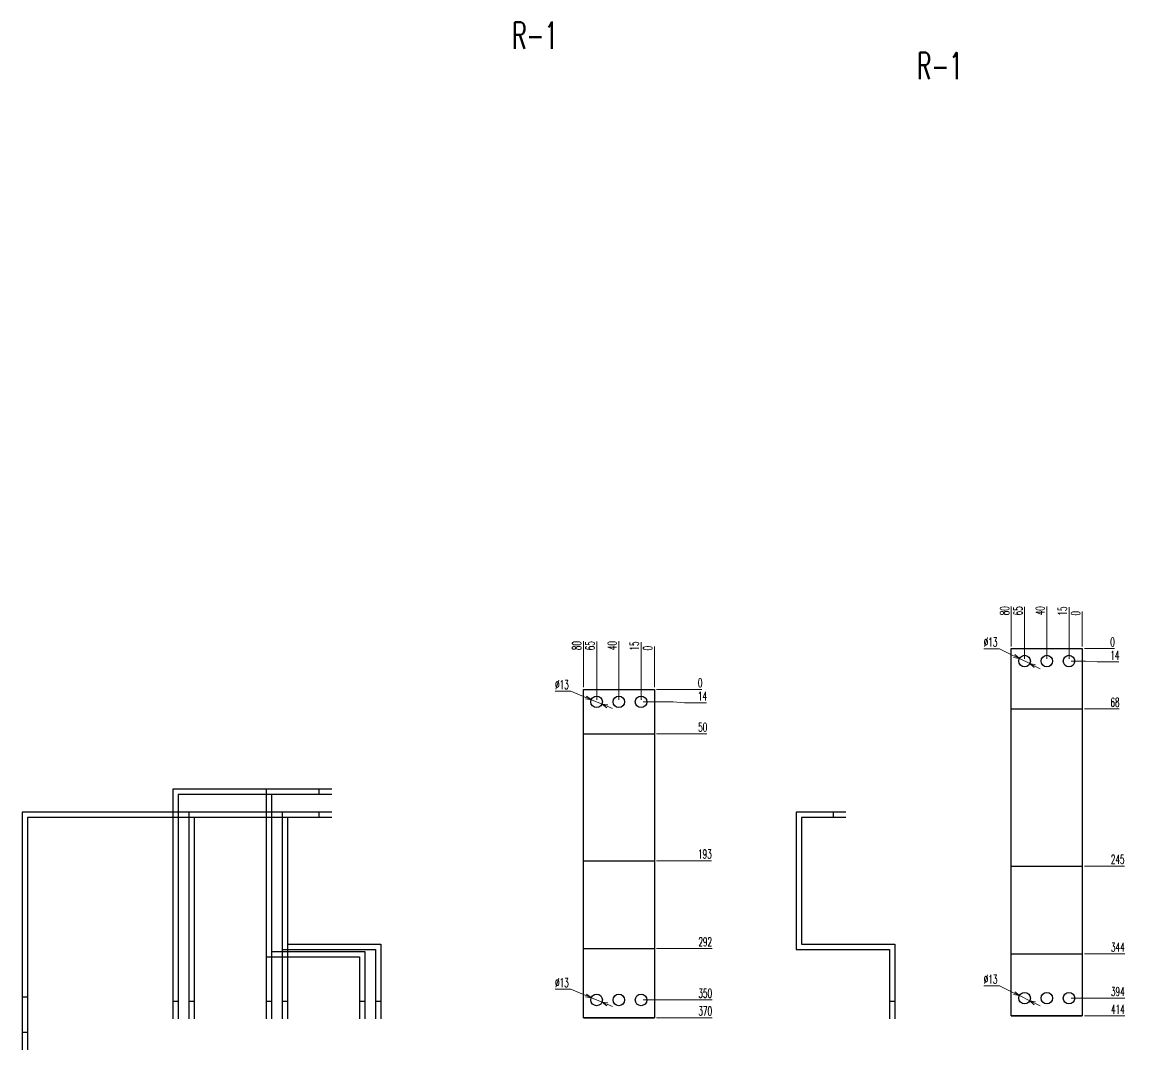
# Model space of a CAD drawing. Header units: millimetres. Extents: x 173893 to 258446, y -176540 to -123824.
# Drawn here: x 202377 to 203623, y -129079 to -127920 of the extents above; entities that cross this region are included whole.
import ezdxf
from ezdxf.enums import TextEntityAlignment as Align

# ---------------------------------------------------------------- set-up
doc = ezdxf.new("R2010")
doc.units = ezdxf.units.MM
doc.header["$LTSCALE"] = 3
doc.layers.add('@.DM. NÉT CHÍNH', color=7, linetype='Continuous')
doc.layers.add('@.VISIBLE', color=7, linetype='Continuous')
doc.styles.add('Ann_w01', font='romans.shx', dxfattribs={"width": 0.6, "bigfont": 'chineset.shx'})
doc.dimstyles.new('Dim 01_SC05', dxfattribs={"dimscale": 5, "dimtxt": 2, "dimasz": 1.3, "dimexe": 0.5, "dimexo": 0.5, "dimgap": 0.5, "dimtad": 1, "dimtoh": 1, "dimdec": 1, "dimzin": 12, "dimdsep": 46, "dimtxsty": 'Ann_w01', "dimblk": 'OPEN30', "dimcen": 1.5, "dimclrd": 6, "dimclre": 6, "dimclrt": 3, "dimadec": 1, "dimazin": 3, "dimtm": 1e-09, "dimtfac": 1, "dimtdec": 1, "dimtmove": 0, "dimatfit": 3, "dimldrblk": 'OPEN30', "dimfxl": 1, "dimtolj": 1, "dimlwd": 20, "dimlwe": 20, "dimarcsym": 0})

# ---------------------------------------------------------------- blocks, each defined once
blk = doc.blocks.new('*D2821')
at = {"layer": '@.DM. NÉT CHÍNH', "color": 6, "linetype": 'Continuous', "lineweight": 20, "transparency": 16777216}
blk.add_line((203092, -129042.4), (203154.5, -129042.4), dxfattribs=at)
at = {"layer": 'Defpoints', "color": 0, "linetype": 'Continuous', "transparency": 16777216}
for p in [(203049.5, -128672.4), (203089.5, -129042.4), (203136.6, -129042.4)]:
    blk.add_point(p, dxfattribs=at)
at = {"layer": '@.DM. NÉT CHÍNH', "color": 3, "linetype": 'Continuous', "transparency": 16777216, "insert": (203146.8, -129034.9), "char_height": 10, "attachment_point": 5, "style": 'Ann_w01'}
blk.add_mtext('\\A1;370', dxfattribs=at)
blk = doc.blocks.new('_Open30')
at = {"color": 0, "linetype": 'ByBlock', "lineweight": -2}
for p, q in [((-1, 0.27), (0, 0)), ((0, 0), (-1, -0.27)), ((0, 0), (-1, 0))]:
    blk.add_line(p, q, dxfattribs=at)
blk = doc.blocks.new('*D2822')
at = {"layer": '@.DM. NÉT CHÍNH', "color": 6, "linetype": 'Continuous', "lineweight": 20, "transparency": 16777216}
blk.add_line((203077, -129022.4), (203154.5, -129022.4), dxfattribs=at)
at = {"layer": 'Defpoints', "color": 0, "linetype": 'Continuous', "transparency": 16777216}
for p in [(203049.5, -128672.4), (203074.5, -129022.4), (203136.6, -129022.4)]:
    blk.add_point(p, dxfattribs=at)
at = {"layer": '@.DM. NÉT CHÍNH', "color": 3, "linetype": 'Continuous', "transparency": 16777216, "insert": (203146.8, -129014.9), "char_height": 10, "attachment_point": 5, "style": 'Ann_w01'}
blk.add_mtext('\\A1;350', dxfattribs=at)
blk = doc.blocks.new('*D2823')
at = {"layer": '@.DM. NÉT CHÍNH', "color": 6, "linetype": 'Continuous', "lineweight": 20, "transparency": 16777216}
blk.add_line((203092, -128964.4), (203154.5, -128964.4), dxfattribs=at)
at = {"layer": 'Defpoints', "color": 0, "linetype": 'Continuous', "transparency": 16777216}
for p in [(203049.5, -128672.4), (203089.5, -128964.4), (203136.6, -128964.4)]:
    blk.add_point(p, dxfattribs=at)
at = {"layer": '@.DM. NÉT CHÍNH', "color": 3, "linetype": 'Continuous', "transparency": 16777216, "insert": (203146.8, -128956.9), "char_height": 10, "attachment_point": 5, "style": 'Ann_w01'}
blk.add_mtext('\\A1;292', dxfattribs=at)
blk = doc.blocks.new('*D2824')
at = {"layer": '@.DM. NÉT CHÍNH', "color": 6, "linetype": 'Continuous', "lineweight": 20, "transparency": 16777216}
blk.add_line((203092, -128865.4), (203153.7, -128865.4), dxfattribs=at)
at = {"layer": 'Defpoints', "color": 0, "linetype": 'Continuous', "transparency": 16777216}
for p in [(203049.5, -128672.4), (203089.5, -128865.4), (203136.6, -128865.4)]:
    blk.add_point(p, dxfattribs=at)
at = {"layer": '@.DM. NÉT CHÍNH', "color": 3, "linetype": 'Continuous', "transparency": 16777216, "insert": (203146.4, -128857.9), "char_height": 10, "attachment_point": 5, "style": 'Ann_w01'}
blk.add_mtext('\\A1;193', dxfattribs=at)
blk = doc.blocks.new('*D2825')
at = {"layer": '@.DM. NÉT CHÍNH', "color": 6, "linetype": 'Continuous', "lineweight": 20, "transparency": 16777216}
blk.add_line((203092, -128722.4), (203148.8, -128722.4), dxfattribs=at)
at = {"layer": 'Defpoints', "color": 0, "linetype": 'Continuous', "transparency": 16777216}
for p in [(203049.5, -128672.4), (203089.5, -128722.4), (203136.6, -128722.4)]:
    blk.add_point(p, dxfattribs=at)
at = {"layer": '@.DM. NÉT CHÍNH', "color": 3, "linetype": 'Continuous', "transparency": 16777216, "insert": (203144, -128714.9), "char_height": 10, "attachment_point": 5, "style": 'Ann_w01'}
blk.add_mtext('\\A1;50', dxfattribs=at)
blk = doc.blocks.new('*D2826')
at = {"layer": '@.DM. NÉT CHÍNH', "color": 6, "linetype": 'Continuous', "lineweight": 20, "transparency": 16777216}
for p, q in [((203077, -128686.4), (203110.6, -128686.4)), ((203110.6, -128686.4), (203123.6, -128687.4)), ((203123.6, -128687.4), (203148.2, -128687.4))]:
    blk.add_line(p, q, dxfattribs=at)
at = {"layer": 'Defpoints', "color": 0, "linetype": 'Continuous', "transparency": 16777216}
for p in [(203049.5, -128672.4), (203074.5, -128686.4), (203136.6, -128687.4)]:
    blk.add_point(p, dxfattribs=at)
at = {"layer": '@.DM. NÉT CHÍNH', "color": 3, "linetype": 'Continuous', "transparency": 16777216, "insert": (203143.7, -128679.9), "char_height": 10, "attachment_point": 5, "style": 'Ann_w01'}
blk.add_mtext('\\A1;14', dxfattribs=at)
blk = doc.blocks.new('*D2827')
at = {"layer": '@.VISIBLE', "color": 6, "lineweight": 20, "transparency": 16777216}
blk.add_line((203092, -128672.4), (203143.1, -128672.4), dxfattribs=at)
at = {"layer": 'Defpoints', "color": 0, "transparency": 16777216}
for p in [(203049.5, -128672.4), (203089.5, -128672.4), (203136.6, -128672.4)]:
    blk.add_point(p, dxfattribs=at)
at = {"layer": '@.VISIBLE', "color": 3, "transparency": 16777216, "insert": (203141.1, -128664.9), "char_height": 10, "attachment_point": 5, "style": 'Ann_w01'}
blk.add_mtext('\\A1;0', dxfattribs=at)
blk = doc.blocks.new('*D2828')
at = {"layer": '@.VISIBLE', "color": 6, "lineweight": 20, "transparency": 16777216}
blk.add_line((203009.5, -128669.9), (203009.5, -128618.1), dxfattribs=at)
at = {"layer": 'Defpoints', "color": 0, "transparency": 16777216}
for p in [(203009.5, -128630.3), (203009.5, -128672.4), (203089.5, -128672.4)]:
    blk.add_point(p, dxfattribs=at)
at = {"layer": '@.VISIBLE', "color": 3, "transparency": 16777216, "insert": (203002, -128623), "char_height": 10, "attachment_point": 5, "rotation": 90, "style": 'Ann_w01'}
blk.add_mtext('\\A1;80', dxfattribs=at)
blk = doc.blocks.new('*D2829')
at = {"layer": '@.VISIBLE', "color": 6, "lineweight": 20, "transparency": 16777216}
blk.add_line((203024.5, -128683.9), (203024.5, -128618.4), dxfattribs=at)
at = {"layer": 'Defpoints', "color": 0, "transparency": 16777216}
for p in [(203024.5, -128630.3), (203089.5, -128672.4), (203024.5, -128686.4)]:
    blk.add_point(p, dxfattribs=at)
at = {"layer": '@.VISIBLE', "color": 3, "transparency": 16777216, "insert": (203017, -128623.1), "char_height": 10, "attachment_point": 5, "rotation": 90, "style": 'Ann_w01'}
blk.add_mtext('\\A1;65', dxfattribs=at)
blk = doc.blocks.new('*D2830')
at = {"layer": '@.VISIBLE', "color": 6, "lineweight": 20, "transparency": 16777216}
blk.add_line((203049.5, -128683.9), (203049.5, -128618.1), dxfattribs=at)
at = {"layer": 'Defpoints', "color": 0, "transparency": 16777216}
for p in [(203049.5, -128630.3), (203089.5, -128672.4), (203049.5, -128686.4)]:
    blk.add_point(p, dxfattribs=at)
at = {"layer": '@.VISIBLE', "color": 3, "transparency": 16777216, "insert": (203042, -128623), "char_height": 10, "attachment_point": 5, "rotation": 90, "style": 'Ann_w01'}
blk.add_mtext('\\A1;40', dxfattribs=at)
blk = doc.blocks.new('*D2831')
at = {"layer": '@.VISIBLE', "color": 6, "lineweight": 20, "transparency": 16777216}
blk.add_line((203074.5, -128683.9), (203074.5, -128619), dxfattribs=at)
at = {"layer": 'Defpoints', "color": 0, "transparency": 16777216}
for p in [(203074.5, -128630.3), (203089.5, -128672.4), (203074.5, -128686.4)]:
    blk.add_point(p, dxfattribs=at)
at = {"layer": '@.VISIBLE', "color": 3, "transparency": 16777216, "insert": (203067, -128623.4), "char_height": 10, "attachment_point": 5, "rotation": 90, "style": 'Ann_w01'}
blk.add_mtext('\\A1;15', dxfattribs=at)
blk = doc.blocks.new('*D2832')
at = {"layer": '@.VISIBLE', "color": 6, "lineweight": 20, "transparency": 16777216}
blk.add_line((203089.5, -128669.9), (203089.5, -128623.8), dxfattribs=at)
at = {"layer": 'Defpoints', "color": 0, "transparency": 16777216}
for p in [(203089.5, -128630.3), (203089.5, -128672.4), (203089.5, -128672.4)]:
    blk.add_point(p, dxfattribs=at)
at = {"layer": '@.VISIBLE', "color": 3, "transparency": 16777216, "insert": (203082, -128625.8), "char_height": 10, "attachment_point": 5, "rotation": 90, "style": 'Ann_w01'}
blk.add_mtext('\\A1;0', dxfattribs=at)
blk = doc.blocks.new('*D2833')
at = {"layer": '@.DM. NÉT CHÍNH', "color": 6, "linetype": 'Continuous', "lineweight": 20, "transparency": 16777216}
for p, q in [((202977.7, -128674.4), (202995.3, -128674.4)), ((202995.3, -128674.4), (203012.4, -128681.5)), ((203030.5, -128688.9), (203018.5, -128683.9)), ((203036.5, -128691.3), (203042.5, -128693.8))]:
    blk.add_line(p, q, dxfattribs=at)
at = {"layer": 'Defpoints', "color": 0, "linetype": 'Continuous', "transparency": 16777216}
for p in [(203018.5, -128683.9), (203030.5, -128688.9)]:
    blk.add_point(p, dxfattribs=at)
at = {"layer": '@.DM. NÉT CHÍNH', "color": 6, "linetype": 'Continuous', "lineweight": 20, "transparency": 16777216, "xscale": 6.5, "yscale": 6.5, "zscale": 6.5}
for p, rotation in [((203018.5, -128683.9), 337.697519917444), ((203030.5, -128688.9), 157.6975199174439)]:
    blk.add_blockref('_Open30', p, dxfattribs=dict(at, rotation=rotation))
at = {"layer": '@.DM. NÉT CHÍNH', "color": 3, "linetype": 'Continuous', "transparency": 16777216, "insert": (202985.3, -128666.9), "char_height": 10, "attachment_point": 5, "style": 'Ann_w01'}
blk.add_mtext('\\A1;∅13', dxfattribs=at)
blk = doc.blocks.new('*D2834')
at = {"layer": '@.DM. NÉT CHÍNH', "color": 6, "linetype": 'Continuous', "lineweight": 20, "transparency": 16777216}
for p, q in [((202977.7, -129010.4), (202995.3, -129010.4)), ((202995.3, -129010.4), (203012.4, -129017.5)), ((203030.5, -129024.9), (203018.5, -129019.9)), ((203036.5, -129027.3), (203042.5, -129029.8))]:
    blk.add_line(p, q, dxfattribs=at)
at = {"layer": 'Defpoints', "color": 0, "linetype": 'Continuous', "transparency": 16777216}
for p in [(203018.5, -129019.9), (203030.5, -129024.9)]:
    blk.add_point(p, dxfattribs=at)
at = {"layer": '@.DM. NÉT CHÍNH', "color": 6, "linetype": 'Continuous', "lineweight": 20, "transparency": 16777216, "xscale": 6.5, "yscale": 6.5, "zscale": 6.5}
for p, rotation in [((203018.5, -129019.9), 337.6975199174059), ((203030.5, -129024.9), 157.6975199174059)]:
    blk.add_blockref('_Open30', p, dxfattribs=dict(at, rotation=rotation))
at = {"layer": '@.DM. NÉT CHÍNH', "color": 3, "linetype": 'Continuous', "transparency": 16777216, "insert": (202985.3, -129002.9), "char_height": 10, "attachment_point": 5, "style": 'Ann_w01'}
blk.add_mtext('\\A1;∅13', dxfattribs=at)
blk = doc.blocks.new('*D2835')
at = {"layer": '@.DM. NÉT CHÍNH', "color": 6, "linetype": 'Continuous', "lineweight": 20, "transparency": 16777216}
blk.add_line((203574.2, -129040.4), (203619.5, -129040.4), dxfattribs=at)
at = {"layer": 'Defpoints', "color": 0, "linetype": 'Continuous', "transparency": 16777216}
for p in [(203531.7, -128626.4), (203571.7, -129040.4), (203601.3, -129040.4)]:
    blk.add_point(p, dxfattribs=at)
at = {"layer": '@.DM. NÉT CHÍNH', "color": 3, "linetype": 'Continuous', "transparency": 16777216, "insert": (203611.7, -129032.9), "char_height": 10, "attachment_point": 5, "style": 'Ann_w01'}
blk.add_mtext('\\A1;414', dxfattribs=at)
blk = doc.blocks.new('*D2836')
at = {"layer": '@.DM. NÉT CHÍNH', "color": 6, "linetype": 'Continuous', "lineweight": 20, "transparency": 16777216}
blk.add_line((203559.2, -129020.4), (203619.5, -129020.4), dxfattribs=at)
at = {"layer": 'Defpoints', "color": 0, "linetype": 'Continuous', "transparency": 16777216}
for p in [(203531.7, -128626.4), (203556.7, -129020.4), (203601.3, -129020.4)]:
    blk.add_point(p, dxfattribs=at)
at = {"layer": '@.DM. NÉT CHÍNH', "color": 3, "linetype": 'Continuous', "transparency": 16777216, "insert": (203611.7, -129012.9), "char_height": 10, "attachment_point": 5, "style": 'Ann_w01'}
blk.add_mtext('\\A1;394', dxfattribs=at)
blk = doc.blocks.new('*D2837')
at = {"layer": '@.DM. NÉT CHÍNH', "color": 6, "linetype": 'Continuous', "lineweight": 20, "transparency": 16777216}
blk.add_line((203574.2, -128970.4), (203619.5, -128970.4), dxfattribs=at)
at = {"layer": 'Defpoints', "color": 0, "linetype": 'Continuous', "transparency": 16777216}
for p in [(203531.7, -128626.4), (203571.7, -128970.4), (203601.3, -128970.4)]:
    blk.add_point(p, dxfattribs=at)
at = {"layer": '@.DM. NÉT CHÍNH', "color": 3, "linetype": 'Continuous', "transparency": 16777216, "insert": (203611.7, -128962.9), "char_height": 10, "attachment_point": 5, "style": 'Ann_w01'}
blk.add_mtext('\\A1;344', dxfattribs=at)
blk = doc.blocks.new('*D2838')
at = {"layer": '@.DM. NÉT CHÍNH', "color": 6, "linetype": 'Continuous', "lineweight": 20, "transparency": 16777216}
blk.add_line((203574.2, -128871.4), (203619.2, -128871.4), dxfattribs=at)
at = {"layer": 'Defpoints', "color": 0, "linetype": 'Continuous', "transparency": 16777216}
for p in [(203531.7, -128626.4), (203571.7, -128871.4), (203601.3, -128871.4)]:
    blk.add_point(p, dxfattribs=at)
at = {"layer": '@.DM. NÉT CHÍNH', "color": 3, "linetype": 'Continuous', "transparency": 16777216, "insert": (203611.5, -128863.9), "char_height": 10, "attachment_point": 5, "style": 'Ann_w01'}
blk.add_mtext('\\A1;245', dxfattribs=at)
blk = doc.blocks.new('*D2839')
at = {"layer": '@.DM. NÉT CHÍNH', "color": 6, "linetype": 'Continuous', "lineweight": 20, "transparency": 16777216}
blk.add_line((203574.2, -128694.4), (203613.2, -128694.4), dxfattribs=at)
at = {"layer": 'Defpoints', "color": 0, "linetype": 'Continuous', "transparency": 16777216}
for p in [(203531.7, -128626.4), (203571.7, -128694.4), (203601.3, -128694.4)]:
    blk.add_point(p, dxfattribs=at)
at = {"layer": '@.DM. NÉT CHÍNH', "color": 3, "linetype": 'Continuous', "transparency": 16777216, "insert": (203608.5, -128686.9), "char_height": 10, "attachment_point": 5, "style": 'Ann_w01'}
blk.add_mtext('\\A1;68', dxfattribs=at)
blk = doc.blocks.new('*D2840')
at = {"layer": '@.DM. NÉT CHÍNH', "color": 6, "linetype": 'Continuous', "lineweight": 20, "transparency": 16777216}
for p, q in [((203559.2, -128640.4), (203575.3, -128640.4)), ((203575.3, -128640.4), (203588.3, -128641.4)), ((203588.3, -128641.4), (203613, -128641.4))]:
    blk.add_line(p, q, dxfattribs=at)
at = {"layer": 'Defpoints', "color": 0, "linetype": 'Continuous', "transparency": 16777216}
for p in [(203531.7, -128626.4), (203556.7, -128640.4), (203601.3, -128641.4)]:
    blk.add_point(p, dxfattribs=at)
at = {"layer": '@.DM. NÉT CHÍNH', "color": 3, "linetype": 'Continuous', "transparency": 16777216, "insert": (203608.4, -128633.9), "char_height": 10, "attachment_point": 5, "style": 'Ann_w01'}
blk.add_mtext('\\A1;14', dxfattribs=at)
blk = doc.blocks.new('*D2841')
at = {"layer": '@.DM. NÉT CHÍNH', "color": 6, "linetype": 'Continuous', "lineweight": 20, "transparency": 16777216}
blk.add_line((203574.2, -128626.4), (203607.8, -128626.4), dxfattribs=at)
at = {"layer": 'Defpoints', "color": 0, "linetype": 'Continuous', "transparency": 16777216}
for p in [(203531.7, -128626.4), (203571.7, -128626.4), (203601.3, -128626.4)]:
    blk.add_point(p, dxfattribs=at)
at = {"layer": '@.DM. NÉT CHÍNH', "color": 3, "linetype": 'Continuous', "transparency": 16777216, "insert": (203605.8, -128618.9), "char_height": 10, "attachment_point": 5, "style": 'Ann_w01'}
blk.add_mtext('\\A1;0', dxfattribs=at)
blk = doc.blocks.new('*D2842')
at = {"layer": '@.DM. NÉT CHÍNH', "color": 6, "linetype": 'Continuous', "lineweight": 20, "transparency": 16777216}
blk.add_line((203491.7, -128623.9), (203491.7, -128578.8), dxfattribs=at)
at = {"layer": 'Defpoints', "color": 0, "linetype": 'Continuous', "transparency": 16777216}
for p in [(203491.7, -128591), (203491.7, -128626.4), (203571.7, -128626.4)]:
    blk.add_point(p, dxfattribs=at)
at = {"layer": '@.DM. NÉT CHÍNH', "color": 3, "linetype": 'Continuous', "transparency": 16777216, "insert": (203484.2, -128583.6), "char_height": 10, "attachment_point": 5, "rotation": 90, "style": 'Ann_w01'}
blk.add_mtext('\\A1;80', dxfattribs=at)
blk = doc.blocks.new('*D2843')
at = {"layer": '@.DM. NÉT CHÍNH', "color": 6, "linetype": 'Continuous', "lineweight": 20, "transparency": 16777216}
blk.add_line((203506.7, -128637.9), (203506.7, -128579.1), dxfattribs=at)
at = {"layer": 'Defpoints', "color": 0, "linetype": 'Continuous', "transparency": 16777216}
for p in [(203506.7, -128591), (203571.7, -128626.4), (203506.7, -128640.4)]:
    blk.add_point(p, dxfattribs=at)
at = {"layer": '@.DM. NÉT CHÍNH', "color": 3, "linetype": 'Continuous', "transparency": 16777216, "insert": (203499.2, -128583.8), "char_height": 10, "attachment_point": 5, "rotation": 90, "style": 'Ann_w01'}
blk.add_mtext('\\A1;65', dxfattribs=at)
blk = doc.blocks.new('*D2844')
at = {"layer": '@.DM. NÉT CHÍNH', "color": 6, "linetype": 'Continuous', "lineweight": 20, "transparency": 16777216}
blk.add_line((203531.7, -128637.9), (203531.7, -128578.8), dxfattribs=at)
at = {"layer": 'Defpoints', "color": 0, "linetype": 'Continuous', "transparency": 16777216}
for p in [(203531.7, -128591), (203571.7, -128626.4), (203531.7, -128640.4)]:
    blk.add_point(p, dxfattribs=at)
at = {"layer": '@.DM. NÉT CHÍNH', "color": 3, "linetype": 'Continuous', "transparency": 16777216, "insert": (203524.2, -128583.6), "char_height": 10, "attachment_point": 5, "rotation": 90, "style": 'Ann_w01'}
blk.add_mtext('\\A1;40', dxfattribs=at)
blk = doc.blocks.new('*D2845')
at = {"layer": '@.DM. NÉT CHÍNH', "color": 6, "linetype": 'Continuous', "lineweight": 20, "transparency": 16777216}
blk.add_line((203556.7, -128637.9), (203556.7, -128579.6), dxfattribs=at)
at = {"layer": 'Defpoints', "color": 0, "linetype": 'Continuous', "transparency": 16777216}
for p in [(203556.7, -128591), (203571.7, -128626.4), (203556.7, -128640.4)]:
    blk.add_point(p, dxfattribs=at)
at = {"layer": '@.DM. NÉT CHÍNH', "color": 3, "linetype": 'Continuous', "transparency": 16777216, "insert": (203549.2, -128584.1), "char_height": 10, "attachment_point": 5, "rotation": 90, "style": 'Ann_w01'}
blk.add_mtext('\\A1;15', dxfattribs=at)
blk = doc.blocks.new('*D2846')
at = {"layer": '@.DM. NÉT CHÍNH', "color": 6, "linetype": 'Continuous', "lineweight": 20, "transparency": 16777216}
blk.add_line((203571.7, -128623.9), (203571.7, -128584.5), dxfattribs=at)
at = {"layer": 'Defpoints', "color": 0, "linetype": 'Continuous', "transparency": 16777216}
for p in [(203571.7, -128591), (203571.7, -128626.4), (203571.7, -128626.4)]:
    blk.add_point(p, dxfattribs=at)
at = {"layer": '@.DM. NÉT CHÍNH', "color": 3, "linetype": 'Continuous', "transparency": 16777216, "insert": (203564.2, -128586.5), "char_height": 10, "attachment_point": 5, "rotation": 90, "style": 'Ann_w01'}
blk.add_mtext('\\A1;0', dxfattribs=at)
blk = doc.blocks.new('*D2847')
at = {"layer": '@.DM. NÉT CHÍNH', "color": 6, "linetype": 'Continuous', "lineweight": 20, "transparency": 16777216}
for p, q in [((203460.7, -128626.5), (203478.4, -128626.5)), ((203478.4, -128626.5), (203495, -128634.7)), ((203512.5, -128643.3), (203500.8, -128637.5)), ((203518.3, -128646.1), (203524.2, -128649))]:
    blk.add_line(p, q, dxfattribs=at)
at = {"layer": 'Defpoints', "color": 0, "linetype": 'Continuous', "transparency": 16777216}
for p in [(203500.8, -128637.5), (203512.5, -128643.3)]:
    blk.add_point(p, dxfattribs=at)
at = {"layer": '@.DM. NÉT CHÍNH', "color": 6, "linetype": 'Continuous', "lineweight": 20, "transparency": 16777216, "xscale": 6.5, "yscale": 6.5, "zscale": 6.5}
for p, rotation in [((203500.8, -128637.5), 333.8653869049135), ((203512.5, -128643.3), 153.8653869049135)]:
    blk.add_blockref('_Open30', p, dxfattribs=dict(at, rotation=rotation))
at = {"layer": '@.DM. NÉT CHÍNH', "color": 3, "linetype": 'Continuous', "transparency": 16777216, "insert": (203468.3, -128619), "char_height": 10, "attachment_point": 5, "style": 'Ann_w01'}
blk.add_mtext('\\A1;∅13', dxfattribs=at)
blk = doc.blocks.new('*D2848')
at = {"layer": '@.DM. NÉT CHÍNH', "color": 6, "linetype": 'Continuous', "lineweight": 20, "transparency": 16777216}
for p, q in [((203460.7, -129006.5), (203478.4, -129006.5)), ((203478.4, -129006.5), (203495, -129014.7)), ((203512.5, -129023.3), (203500.8, -129017.5)), ((203518.3, -129026.1), (203524.2, -129029))]:
    blk.add_line(p, q, dxfattribs=at)
at = {"layer": 'Defpoints', "color": 0, "linetype": 'Continuous', "transparency": 16777216}
for p in [(203500.8, -129017.5), (203512.5, -129023.3)]:
    blk.add_point(p, dxfattribs=at)
at = {"layer": '@.DM. NÉT CHÍNH', "color": 6, "linetype": 'Continuous', "lineweight": 20, "transparency": 16777216, "xscale": 6.5, "yscale": 6.5, "zscale": 6.5}
for p, rotation in [((203500.8, -129017.5), 333.865386904857), ((203512.5, -129023.3), 153.865386904857)]:
    blk.add_blockref('_Open30', p, dxfattribs=dict(at, rotation=rotation))
at = {"layer": '@.DM. NÉT CHÍNH', "color": 3, "linetype": 'Continuous', "transparency": 16777216, "insert": (203468.3, -128999), "char_height": 10, "attachment_point": 5, "style": 'Ann_w01'}
blk.add_mtext('\\A1;∅13', dxfattribs=at)

msp = doc.modelspace()

# ---------------------------------------------------------------- linework, layer by layer
at = {"layer": '@.DM. NÉT CHÍNH', "linetype": 'Continuous'}
for p, q in [((202711.58, -128784.69), (202711.58, -128790.69)), ((202711.58, -128810.69), (202711.58, -128816.69)), ((203290.82, -128810.69), (203290.82, -128816.69)), ((202377.13, -129018.69), (202383.13, -129018.69)), ((202547.13, -129023.69), (202553.13, -129023.69)), ((202565.13, -129023.69), (202571.13, -129023.69)), ((202652.13, -129023.69), (202658.13, -129023.69)), ((202670.13, -129023.69), (202676.13, -129023.69)), ((202757.13, -129023.69), (202763.13, -129023.69)), ((202775.13, -129023.69), (202781.13, -129023.69)), ((203354.37, -129023.69), (203360.37, -129023.69)), ((202377.13, -129058.69), (202383.13, -129058.69))]:
    msp.add_line(p, q, dxfattribs=at)
for points in [[(202726.08, -128810.69), (202377.13, -128810.69), (202377.13, -129078.69)], [(202726.08, -128816.69), (202383.13, -128816.69), (202383.13, -129078.69)]]:
    msp.add_lwpolyline(points, dxfattribs=at)
at = {"layer": '@.VISIBLE', "color": 1}
for p, q in [((203009.47, -129042.39), (203089.47, -129042.39)), ((203491.67, -129040.4), (203571.67, -129040.4))]:
    msp.add_line(p, q, dxfattribs=at)
for points in [[(203491.67, -129040.4), (203491.67, -128626.4), (203571.67, -128626.4), (203571.67, -129040.4)], [(203009.47, -129042.39), (203009.47, -128672.39), (203089.47, -128672.39), (203089.47, -129042.39)], [(203491.67, -129040.4), (203491.67, -128694.4), (203571.67, -128694.4), (203571.67, -129040.4)], [(203009.47, -129042.39), (203009.47, -128722.39), (203089.47, -128722.39), (203089.47, -129042.39)], [(203009.47, -129042.39), (203009.47, -128865.39), (203089.47, -128865.39), (203089.47, -129042.39)], [(203491.67, -129040.4), (203491.67, -128871.4), (203571.67, -128871.4), (203571.67, -129040.4)], [(203009.47, -129042.39), (203009.47, -128964.39), (203089.47, -128964.39), (203089.47, -129042.39)], [(203491.67, -129040.4), (203491.67, -128970.4), (203571.67, -128970.4), (203571.67, -129040.4)]]:
    msp.add_lwpolyline(points, close=True, dxfattribs=at)
at = {"layer": '@.VISIBLE', "color": 4}
for points in [[(202726.08, -128784.69), (202547.13, -128784.69), (202547.13, -129043.69)], [(202726.08, -128790.69), (202553.13, -128790.69), (202553.13, -129043.69)], [(202726.08, -128810.69), (202565.13, -128810.69), (202565.13, -129043.69)], [(202726.08, -128816.69), (202571.13, -128816.69), (202571.13, -129043.69)]]:
    msp.add_lwpolyline(points, dxfattribs=at)
at = {"layer": '@.VISIBLE', "color": 2}
for points in [[(202726.08, -128784.69), (202652.13, -128784.69), (202652.13, -129043.69)], [(202726.08, -128790.69), (202658.13, -128790.69), (202658.13, -129043.69)], [(202726.08, -128810.69), (202670.13, -128810.69), (202670.13, -129043.69)], [(202726.08, -128816.69), (202676.13, -128816.69), (202676.13, -129043.69)]]:
    msp.add_lwpolyline(points, dxfattribs=at)
at = {"layer": '@.VISIBLE', "color": 1}
for points in [[(202726.08, -128784.69), (202652.13, -128784.69), (202652.13, -128973.69), (202757.13, -128973.69), (202757.13, -129043.69)], [(202726.08, -128790.69), (202658.13, -128790.69), (202658.13, -128967.69), (202763.13, -128967.69), (202763.13, -129043.69)], [(202726.08, -128810.69), (202670.13, -128810.69), (202670.13, -128965.69), (202775.13, -128965.69), (202775.13, -129043.69)], [(203305.32, -128810.69), (203249.37, -128810.69), (203249.37, -128965.69), (203354.37, -128965.69), (203354.37, -129043.69)], [(202726.08, -128816.69), (202676.13, -128816.69), (202676.13, -128959.69), (202781.13, -128959.69), (202781.13, -129043.69)], [(203305.32, -128816.69), (203255.37, -128816.69), (203255.37, -128959.69), (203360.37, -128959.69), (203360.37, -129043.69)]]:
    msp.add_lwpolyline(points, dxfattribs=at)
for centre in [(203506.67, -128640.4), (203531.67, -128640.4), (203556.67, -128640.4), (203024.47, -128686.39), (203049.47, -128686.39), (203074.47, -128686.39), (203024.47, -129022.39), (203049.47, -129022.39), (203074.47, -129022.39), (203506.67, -129020.4), (203531.67, -129020.4), (203556.67, -129020.4)]:
    msp.add_circle(centre, 6.5, dxfattribs=at)

# ---------------------------------------------------------------- texts
at = {"style": 'Ann_w01', "width": 0.6}
for p in [(202955.15, -127935.11), (203411.25, -127969.38)]:
    msp.add_text('R-1', height=30, dxfattribs=at).set_placement(p, align=Align.MIDDLE_CENTER)

# ---------------------------------------------------------------- dimensions: what is measured, and where the dimension line sits
at = {"layer": '@.DM. NÉT CHÍNH', "linetype": 'Continuous'}
for feature_location, offset, dtype, origin, picture, middle in [((203491.67, -128626.4), (0, 35.41), 1, (203571.67, -128626.4), '*D2842', (203484.17, -128583.63)), ((203506.67, -128640.4), (0, 49.41), 1, (203571.67, -128626.4), '*D2843', (203499.17, -128583.77)), ((203531.67, -128640.4), (0, 49.41), 1, (203571.67, -128626.4), '*D2844', (203524.17, -128583.63)), ((203556.67, -128640.4), (0, 49.41), 1, (203571.67, -128626.4), '*D2845', (203549.17, -128584.06)), ((203571.67193938, -128626.39511384), (0, 35.40635363), 1, (203571.67193938, -128626.39511384), '*D2846', (203564.17193938, -128586.48876022)), ((203571.67193938, -128626.39511384), (29.64278068, 0), 0, (203531.67193938, -128626.39511384), '*D2841', (203605.81472006, -128618.89511384)), ((203571.67, -129040.4), (29.64, 0), 0, (203531.67, -128626.4), '*D2835', (203611.67, -129032.9)), ((203556.67, -129020.4), (44.64, 0), 0, (203531.67, -128626.4), '*D2836', (203611.67, -129012.9)), ((203571.67, -128970.4), (29.64, 0), 0, (203531.67, -128626.4), '*D2837', (203611.67, -128962.9)), ((203571.67, -128871.4), (29.64, 0), 0, (203531.67, -128626.4), '*D2838', (203611.53, -128863.9)), ((203571.67, -128694.4), (29.64, 0), 0, (203531.67, -128626.4), '*D2839', (203608.53, -128686.9)), ((203556.67, -128640.4), (44.64, -1), 0, (203531.67, -128626.4), '*D2840', (203608.39, -128633.9)), ((203089.47, -129042.39), (47.13, 0), 0, (203049.47, -128672.39), '*D2821', (203146.81, -129034.89)), ((203074.47, -129022.39), (62.13, 0), 0, (203049.47, -128672.39), '*D2822', (203146.81, -129014.89)), ((203089.47, -128964.39), (47.13, 0), 0, (203049.47, -128672.39), '*D2823', (203146.81, -128956.89)), ((203089.47, -128865.39), (47.13, 0), 0, (203049.47, -128672.39), '*D2824', (203146.39, -128857.89)), ((203089.47, -128722.39), (47.13, 0), 0, (203049.47, -128672.39), '*D2825', (203143.96, -128714.89)), ((203074.47, -128686.39), (62.13, -1), 0, (203049.47, -128672.39), '*D2826', (203143.67, -128679.89))]:
    dim = msp.add_ordinate_dim(feature_location=feature_location, offset=offset, dtype=dtype, origin=origin, dimstyle='Dim 01_SC05', dxfattribs=at)
    dim.commit()
    dim.dimension.update_dxf_attribs({"geometry": picture, "text_midpoint": middle})
for p1, p2, picture, middle in [((203512.51, -128643.26), (203500.84, -128637.53), '*D2847', (203468.32, -128626.52)), ((203030.49, -128688.86), (203018.46, -128683.93), '*D2833', (202985.26, -128674.44)), ((203030.49, -129024.86), (203018.46, -129019.93), '*D2834', (202985.26, -129010.44)), ((203512.51, -129023.26), (203500.84, -129017.53), '*D2848', (203468.32, -129006.52))]:
    dim = msp.add_diameter_dim_2p(p1=p1, p2=p2, dimstyle='Dim 01_SC05', dxfattribs=at)
    dim.commit()
    dim.dimension.update_dxf_attribs({"geometry": picture, "text_midpoint": middle, "dimtype": 163})
at = {"layer": '@.VISIBLE', "color": 1}
for feature_location, offset, dtype, origin, picture, middle in [((203009.47, -128672.39), (0, 42.04), 1, (203089.47, -128672.39), '*D2828', (203001.97, -128622.99)), ((203024.47, -128686.39), (0, 56.04), 1, (203089.47, -128672.39), '*D2829', (203016.97, -128623.13)), ((203049.47, -128686.39), (0, 56.04), 1, (203089.47, -128672.39), '*D2830', (203041.97, -128622.99)), ((203074.47, -128686.39), (0, 56.04), 1, (203089.47, -128672.39), '*D2831', (203066.97, -128623.42)), ((203089.47168447, -128672.39216564), (0, 42.04485676), 1, (203089.47168447, -128672.39216564), '*D2832', (203081.97168447, -128625.84730888)), ((203089.47168447, -128672.39216564), (47.12870507, 0), 0, (203049.47168447, -128672.39216564), '*D2827', (203141.10038954, -128664.89216564))]:
    dim = msp.add_ordinate_dim(feature_location=feature_location, offset=offset, dtype=dtype, origin=origin, dimstyle='Dim 01_SC05', dxfattribs=at)
    dim.commit()
    dim.dimension.update_dxf_attribs({"geometry": picture, "text_midpoint": middle})

doc.saveas('drawing.dxf')
